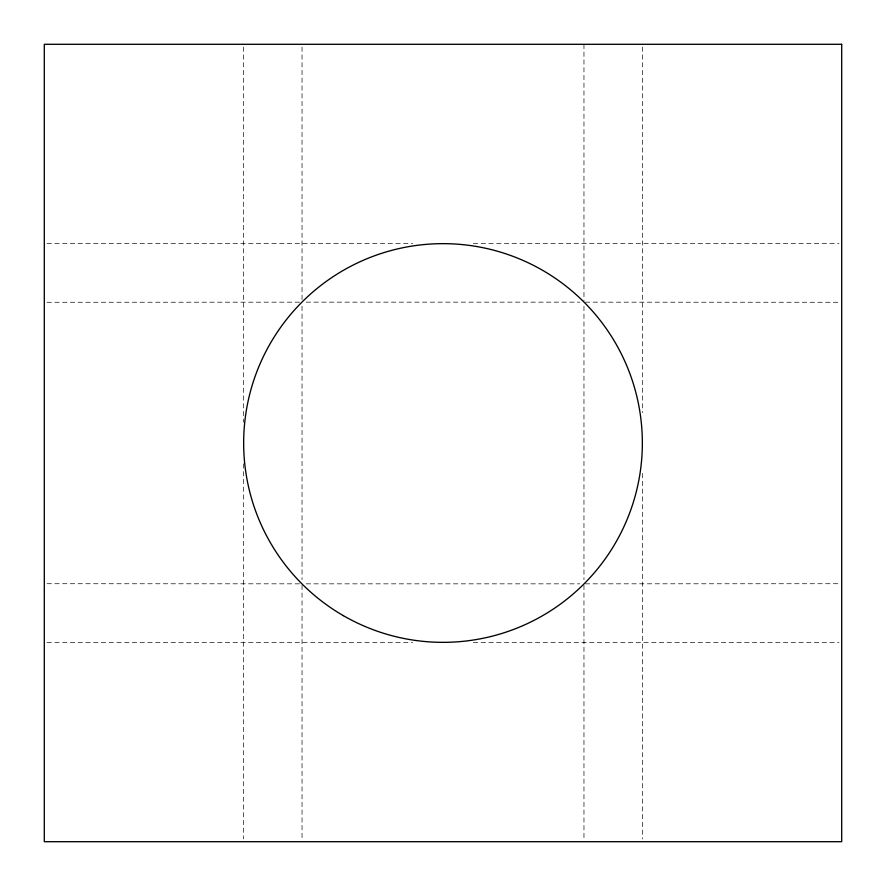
<?xml version="1.0" encoding="UTF-8"?>
<svg xmlns="http://www.w3.org/2000/svg" width="886" height="886" viewBox="0 0 886 886"><rect width="100%" height="100%" fill="white"/><g stroke="black" fill="none" stroke-linecap="round" stroke-linejoin="round"><path stroke-width="0.66" stroke-dasharray="4.43 3.32" d="M47.058 243.672L412.654 243.661M473.345 243.661L838.942 243.672M47.058 302.281L300.664 302.159M306.179 302.159L579.821 302.159M585.336 302.159L838.942 302.281M306.179 583.841L579.821 583.841M47.058 583.719L300.664 583.841M585.336 583.841L838.942 583.719M47.058 642.328L412.654 642.339M473.345 642.339L838.942 642.328M642.35 47.069L642.35 412.544M642.35 473.456L642.35 838.931M583.963 44.3L583.963 300.786M583.963 306.301L583.963 579.699M583.963 585.214L583.963 838.942M302.037 47.058L302.037 300.786M302.037 306.301L302.037 579.699M302.037 585.214L302.037 838.942M243.65 47.069L243.65 422.234M243.65 463.766L243.65 838.931"/><path stroke-width="1.33" d="M841.7 44.3L44.3 44.3L44.3 841.7L841.7 841.7L841.7 44.3M343.325 615.637A199.35 199.35 0 0 0 642.35 443A199.35 199.35 0 0 0 343.325 270.363A199.35 199.35 0 0 0 343.325 615.637"/></g></svg>
